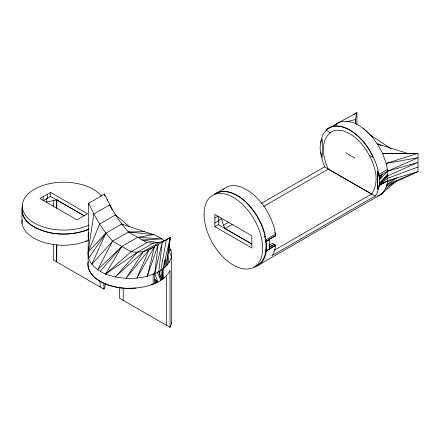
<?xml version="1.0" encoding="UTF-8"?>
<svg xmlns="http://www.w3.org/2000/svg" width="440" height="440" viewBox="0 0 440 440"><rect width="100%" height="100%" fill="white"/><g stroke="black" fill="none" stroke-linecap="round" stroke-linejoin="round"><path stroke-width="0.66" d="M355.327 123.569L355.333 119.559L356.895 112.662L335.649 124.317L326.975 129.327L326.15 130.367L330.352 132.792M269.236 245.245L272.531 243.342L275.814 245.24L275.781 246.428L273.499 253.633L271.876 255.679L375.144 196.059L376.767 194.013L379.049 186.808L379.088 185.581L387.646 180.642L418 171.655L418 153.357L382.569 153.461C376.695 141.246 367.901 129.993 355.68 123.673C349.107 120.769 340.197 119.658 334.824 125.356M264.682 236.423L266.47 243.227L266.178 251.972A41.855 24.167 60 0 1 254.117 267.152M320.661 142.863L320.7 141.642L322.982 134.431L327.091 129.256A41.855 24.167 60 0 1 368.764 148.825C375.034 159.049 379.638 170.791 379.522 182.936C379.33 185.114 378.785 187.319 377.559 189.156L377.559 171.254L379.011 176.181L387.563 171.243L418 157.691L386.177 163.433L382.569 153.461L418 153.357L386.177 163.433C388.377 173.718 389.681 186.307 381.211 194.249L259.781 264.358M88.743 232.705L88.182 232.876L88.336 240.576L78.216 243.771L67.562 245.168A41.855 24.162 0 0 1 22 223.355L22.209 220.143M105.182 283.465L104.934 287.249L103.901 289.173L53.339 259.98L53.339 244.288M88.132 261.96A41.855 24.162 0 0 0 125.917 288.266C138.287 288.459 151.586 286.764 162.019 279.631L162.91 268.95L170.302 237.49L164.972 240.537L159.258 242.429L153.219 243.139L137.374 252.285L105.6 274.043C96.712 270.287 87.026 262.839 88.132 252.082L88.66 203.231L104.505 194.084L112.189 209.759M166.502 325.309L166.502 275.154M157.316 272.113L160.831 280.522L158.818 271.266L162.261 242.132L154.726 273.581L154.726 283.459L153.142 283.932L153.142 274.06C164.065 270.837 176.985 258.5 169.131 246.653M154.726 279.224L158.07 282.117L154.726 273.581L158.213 244.47L147.274 276.287C133.529 279.593 118.866 279.065 105.6 274.043L121.842 246.472L137.682 237.32L154.011 234.614L162.019 238.904L163.961 240.686M166.986 264.985L170.302 237.49L149.127 249.684L143.413 251.576L137.374 252.285L131.082 251.806L112.596 241.131L105.919 233.134L99.638 224.048L93.852 214.027L88.66 203.231L88.721 204.589M163.95 268.301L165.176 259.309L165.869 266.2L170.302 237.49M166.281 239.811L160.864 270.111L162.019 279.631L163.977 277.679M265.232 253.418L266.47 249.579A22.5 12.991 60 0 0 266.47 243.227M266.216 250.751L275.82 245.207L266.173 250.965M159.258 242.429L143.413 251.576L125.917 278.388L149.127 249.684L154.457 246.637L147.274 276.287L154.726 273.581M119.444 287.254L119.444 298.144L170.011 327.338L171.479 323.615A41.855 24.162 0 0 0 171.622 322.361M149.127 249.684L136.835 278.152L154.457 246.637M135.938 288.184L125.917 288.404A41.855 24.162 0 0 1 88.132 262.097L88.132 252.082L93.852 214.027L109.698 204.881L115.484 214.902L121.764 223.988L128.442 231.985L154.011 234.614L144.347 231.671L128.442 231.985L112.596 241.131L97.587 269.753L121.842 246.472L100.271 271.189M382.674 174.064L379.522 179.746L387.563 171.243L418 162.371L387.602 175.945L379.522 182.936L387.585 174.218M371.602 194.04C381.343 179.542 373.428 160.6 364.59 147.631A37.351 21.566 60 0 0 332.492 131.246C319.325 138.919 322.812 157.514 328.24 169.12L371.602 194.04L274.291 250.234M377.245 196.207L381.211 194.249L381.97 193.144M88.545 258.385L105.919 233.134L121.764 223.988L144.347 231.671L143.017 231.495M222.998 189.915L223.823 188.881A41.855 24.167 60 0 1 265.496 208.445L270.749 218.02L274.357 227.992L275.666 235.395L269.049 239.184L269.181 239.756A22.5 12.991 60 0 1 269.478 247.841L269.225 249.051L275.814 245.24M112.596 241.131L91.767 264.413L105.919 233.134L88.132 252.082L99.638 224.048L115.484 214.902L129.531 226.754M137.374 252.285L115.264 276.986L143.413 251.576M379.043 185.796L387.596 180.862L379.341 184.41L387.602 175.945M215.732 193.677C222.365 189.717 230.45 191.961 236.836 195.382A41.459 23.936 60 0 1 265.149 236.819L266.151 246.153L265.149 254.342A41.459 23.936 60 0 1 255.882 265.958M105.6 274.043L131.082 251.806L146.927 242.66L153.676 243.172M381.211 194.249L396.594 180.95M382.514 174.35L379.175 177.122L381.018 177.045L379.341 178.057M385.325 189.073L393.921 182.27M379.341 184.41L387.624 178.294L418 167.013M387.91 185.014L386.243 186.159L418 171.655L386.743 184.58L396.946 177.887L387.602 181.869M354.074 114.532L356.895 112.662L356.895 124.845M50.578 192.423L40.013 198.517L76.989 219.868L87.549 213.769L50.578 192.423L50.578 196.427L84.029 215.738M50.578 196.427L43.186 200.695L43.186 196.691M214.786 194.095L223.823 188.881M214.88 218.119L218.35 216.117L218.35 224.659L251.801 243.969M218.257 220.539L221.645 218.587L222.833 223.399L225.088 228.668L251.768 244.073M214.88 223.003L218.35 220.996M214.88 226.661L251.856 248.006L251.856 235.807L214.88 214.462L214.88 226.661L218.35 224.659M223.091 225.462L229.026 222.035M261.074 203.528L324.577 166.864L375.144 196.059M225.088 228.668L232.793 224.219M263.621 206.421L328.24 169.12M326.975 129.327A41.855 24.167 60 0 1 368.643 148.896L368.764 148.825M265.755 239.734L275.358 234.19L274.835 232.414M378.631 174.57L387.184 169.631L387.563 171.243M214.22 194.425C222.981 188.089 234.278 192.748 241.973 198.572A41.855 24.167 60 0 1 264.754 233.536L266.134 241.346L275.737 235.802M266.173 241.494L269.181 239.756L266.134 241.346M269.253 247.159L274.197 244.305M269.341 247.214L274.285 244.36M87.137 229.713L88.836 228.96M87.879 229.735C69.014 236.599 46.239 235.917 29.53 223.999A41.855 24.162 0 0 1 22.413 205.964M88.743 229.229L84.513 230.879C68.14 235.807 49.748 235.114 34.469 227.073A41.459 23.936 0 0 1 22.385 208.901M335.649 124.317L336.958 124.003M346.803 121.622L355.333 119.559L355.333 123.624M85.805 241.131L87.01 240.84M151.338 284.367L152.543 284.081M58.141 200.338L56.667 199.931L46.497 202.048L46.497 198.132M137.682 237.32L162.019 238.904L142.307 239.987L158.433 242.677M406.005 153.252L407.363 153.346L377.317 143.886L381.04 145.53M155.408 245.333L156.712 245.746M168.454 249.447L171.061 250.272L168.514 249.249M121.764 223.988L122.958 224.615M369.386 155.326L373.466 157.685L368.643 148.896M345.527 152.702L354.767 158.037M269.049 239.184L269.148 239.608M128.442 231.985L146.927 242.66M84.117 215.666L56.848 199.925L56.848 208.109M390.847 148.506L370.777 135.361L372.746 137.231M363.396 128.464L371.75 136.373M168.724 249.788L171.479 256.575L171.479 323.615M158.818 271.266L162.019 279.631M324.577 166.864C321.888 158.345 317.471 147.752 322.278 139.145L322.278 157.443L320.738 152.268M275.358 234.19L275.776 235.95M104.517 195.454L104.505 194.084L104.781 195.426M154.897 279.373L155.623 283.129L156.481 280.742L156.519 282.805M167.816 256.003L169.048 262.724M104.505 194.084L104.726 195.421M107.102 199.48L107.316 200.822M109.698 204.881L109.824 206.217M377.471 171.006L377.471 189.305M170.011 327.338L170.011 270.171L169.048 272.602L163.95 278.179L162.91 278.828L162.91 268.95L163.075 278.68M123.222 287.958L123.222 300.327M103.901 283.03L103.901 289.173M100.122 280.852L100.122 286.99M56.848 244.948L56.667 262.009L56.667 244.954M56.667 199.931L56.667 208.12M53.339 200.629L53.339 206.767M47.41 194.249L47.41 198.259M22 212.267L22 223.355M89.017 225.132A41.459 23.936 0 0 1 29.09 219.247A41.459 23.936 0 0 1 43.764 185.185A41.459 23.936 0 0 1 101.492 196.196M204.056 214.308A41.459 23.936 60 0 0 248.023 269.011A41.459 23.936 60 0 0 248.023 210.381A41.459 23.936 60 0 0 204.056 214.308"/></g></svg>
